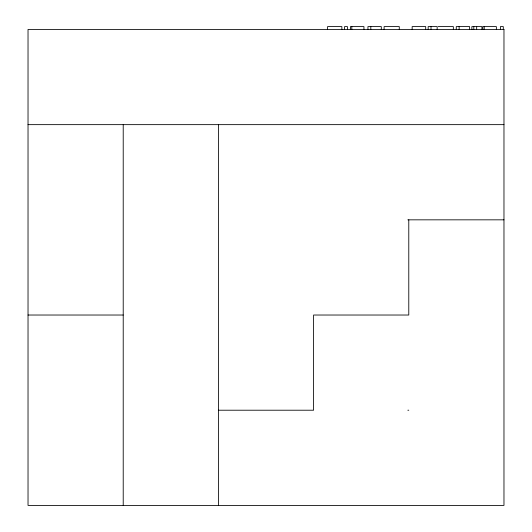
<?xml version="1.0" encoding="UTF-8"?>
<svg xmlns="http://www.w3.org/2000/svg" width="532" height="532" viewBox="0 0 532 532"><rect width="100%" height="100%" fill="white"/><g stroke="black" fill="none" stroke-linecap="round" stroke-linejoin="round"><path stroke-width="0.8" d="M438.175 26.6L453.337 26.6L453.337 29.453M28.03 124.648L503.97 124.648M407.831 219.836L503.97 219.836M28.03 315.024L123.218 315.024M218.406 410.212L313.594 410.212L313.594 315.024L408.782 315.024L408.782 219.836M407.831 410.212L408.782 410.212M503.292 29.453L503.292 26.6L500.432 26.6L500.432 29.453M496.363 29.453L496.363 26.6L482.85 26.6L482.85 29.453M484.233 26.6L484.233 29.453M481.926 29.453L481.926 26.6L471.877 26.6L471.877 29.453M476.665 26.6L476.665 29.453M473.806 26.6L473.806 29.453M469.616 29.453L469.616 26.6L456.27 26.6L456.27 29.453M459.129 26.6L459.129 29.453M437.158 29.453L437.158 26.6L428.16 26.6L428.16 29.453M431.013 26.6L431.013 29.453M425.7 29.453L425.7 26.6L412.16 26.6L412.16 29.453M399.273 29.453L399.273 26.6L384.104 26.6L384.104 29.453M381.298 29.453L381.298 26.6L367.951 26.6L367.951 29.453M370.811 26.6L370.811 29.453M363.941 29.453L363.941 26.6L350.428 26.6L350.428 29.453M351.812 26.6L351.812 29.453M347.423 29.453L347.423 26.6L344.563 26.6L344.563 29.453M341.863 29.453L341.863 26.6L327.579 26.6L327.579 29.453M218.406 124.648L218.406 505.4M123.218 124.648L123.218 505.4M503.97 29.453L28.03 29.453L28.03 505.4L503.97 505.4L503.97 29.453"/></g></svg>
